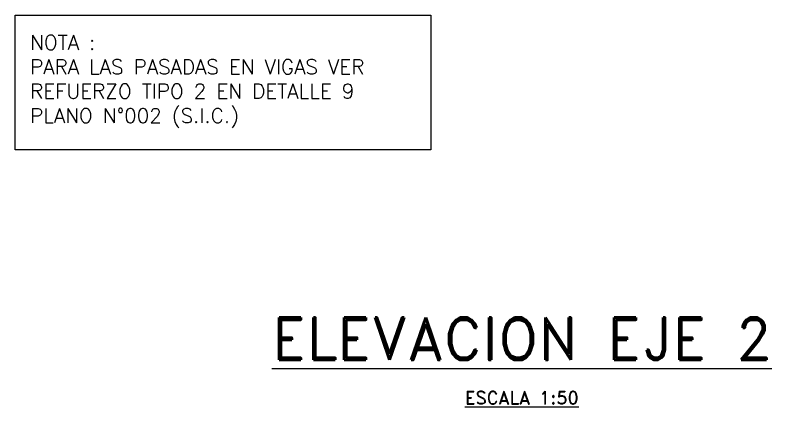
# Model space of a CAD drawing. Extents: x -3544 to 11711, y -11366 to 8565.
# Drawn here: x 2507 to 3089, y 1224 to 1525 of the extents above; entities that cross this region are included whole.
import ezdxf

# ---------------------------------------------------------------- set-up
doc = ezdxf.new("R2010")
doc.units = 0
doc.header["$LTSCALE"] = 30
doc.header["$MEASUREMENT"] = 0
doc.layers.get('0').update_dxf_attribs({"linetype": 'CONTINUOUS'})
doc.layers.add('EJE2$0$RLA-TEXTOS-FE', color=9, linetype='CONTINUOUS')
doc.layers.add('EJE2$0$RLA-TITULO', color=6, linetype='CONTINUOUS', lineweight=25)
doc.styles.add('EJE2$0$RomanD', font='romand.shx', dxfattribs={"height": 31.5})
doc.styles.add('EJE2$0$RomanD_1', font='romand__.ttf', dxfattribs={"height": 10})
doc.styles.add('EJE2$0$RomanS', font='romans.shx', dxfattribs={"height": 11.25})

# ---------------------------------------------------------------- blocks, each defined once
blk = doc.blocks.new('EJE2')
at = {"layer": 'EJE2$0$RLA-TEXTOS-FE'}
blk.add_lwpolyline([(-274.15, -706.95), (45.48, -706.95), (45.48, -810.4), (-274.15, -810.4)], close=True, dxfattribs=at)
at = {"layer": 'EJE2$0$RLA-TEXTOS-FE', "insert": (-262.67, -722.31), "char_height": 11.25, "attachment_point": 1, "style": 'EJE2$0$RomanS'}
blk.add_mtext_dynamic_manual_height_columns('NOTA :\\PPARA LAS PASADAS EN VIGAS VER REFUERZO TIPO 2 EN DETALLE 9 PLANO N°002 (S.I.C.)', width=283.6386, gutter_width=56.25, heights=[0], dxfattribs=at)
at = {"layer": 'EJE2$0$RLA-TITULO', "insert": (115.34, -939.39), "char_height": 32.5, "width": 521.6757, "attachment_point": 2, "line_spacing_factor": 1.146391, "style": 'EJE2$0$RomanD'}
blk.add_mtext('\\LELEVACION EJE 2', dxfattribs=at)
at = {"layer": 'EJE2$0$RLA-TITULO', "color": 3, "insert": (115.34, -995.92), "char_height": 10, "width": 117.2956, "attachment_point": 2, "line_spacing_factor": 1.146391, "style": 'EJE2$0$RomanD_1'}
blk.add_mtext('\\LESCALA 1:50', dxfattribs=at)

msp = doc.modelspace()

# ---------------------------------------------------------------- block references
msp.add_blockref('EJE2', (2781.39, 2232.23))

doc.saveas('drawing.dxf')
